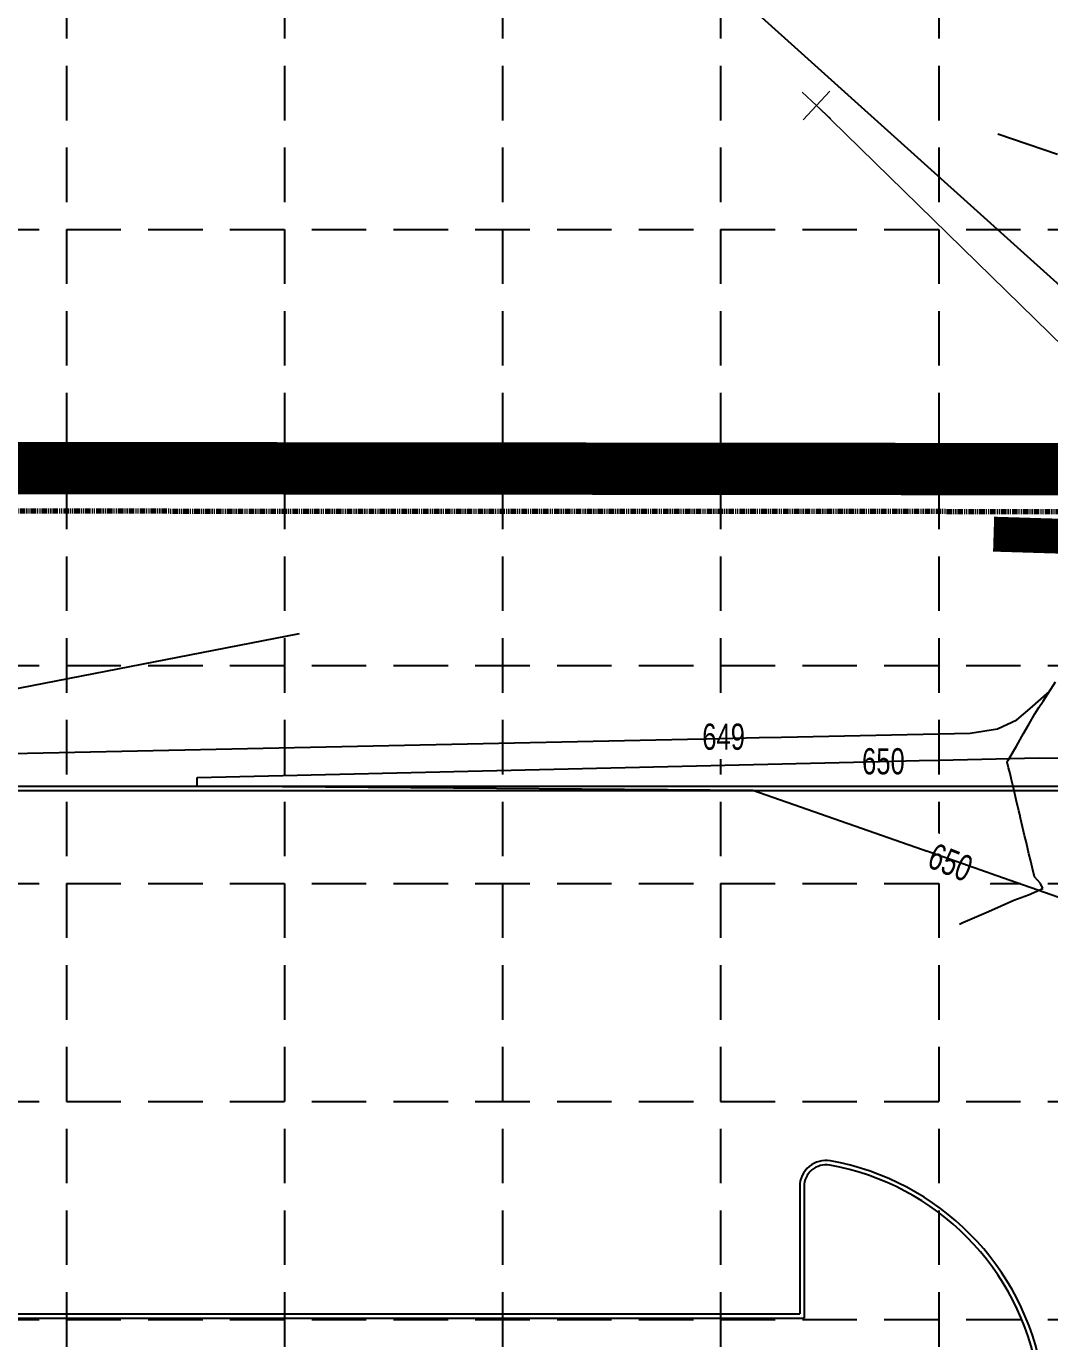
# Model space of a CAD drawing. Header units: feet. Extents: x 9897 to 20516, y 9531 to 20344.
# Drawn here: x 11268.2 to 11385.6, y 10154.4 to 10305.3 of the extents above; entities that cross this region are included whole.
import ezdxf

# ---------------------------------------------------------------- set-up
doc = ezdxf.new("R2010")
doc.units = ezdxf.units.FT
doc.header["$MEASUREMENT"] = 0
for name, pattern in [('DASHED2', [0.375, 0.25, -0.125]), ('HIDDEN', [0.375, 0.25, -0.125]), ('PHANTOM2', [1.25, 0.625, -0.125, 0.125, -0.125, 0.125, -0.125])]:
    doc.linetypes.add(name, pattern=pattern)
doc.layers.get('0').update_dxf_attribs({"lineweight": 18})
for name, color, linetype in [('A-SITE-CURB', 4, 'Continuous'), ('A-SITE-CURB-BACK', 200, 'Continuous'), ('GRID', 254, 'HIDDEN'), ('SILT FENCE', 200, 'Continuous')]:
    doc.layers.add(name, color=color, linetype=linetype)
for name, color, linetype, lineweight in [('BDY', 30, 'PHANTOM2', 70), ('BDY-ADJ', 6, 'Continuous', 25), ('FENCE', 43, 'Continuous', 20), ('LIMITS OF DISTURBANCE', 1, 'Continuous', 18), ('PC', 43, 'Continuous', 25), ('TEXT-ANNOT-CONTOUR-PROP', 9, 'Continuous', 20)]:
    doc.layers.add(name, color=color, linetype=linetype, lineweight=lineweight)
doc.styles.get("Standard").update_dxf_attribs({"font": 'ARIAL.TTF', "width": 0.7})

# ---------------------------------------------------------------- blocks, each defined once
blk = doc.blocks.new('X')
at = {"color": 0}
for p, q in [((-0.00294, -0.00294), (0.00294, 0.00294)), ((-0.00294, 0.00294), (0.00294, -0.00294))]:
    blk.add_line(p, q, dxfattribs=at)
blk.add_point((0, 0), dxfattribs=at)

msp = doc.modelspace()

# ---------------------------------------------------------------- linework, layer by layer
at = {"layer": 'A-SITE-CURB', "color": 7}
msp.add_line((11207.24, 10217.63), (11387.24, 10217.63), dxfattribs=at)
at = {"layer": 'A-SITE-CURB', "color": 7, "ltscale": 0.45}
for p in [(11356.9, 10172.2), (11203.9, 10157.63)]:
    msp.add_line(p, (11356.9, 10157.63), dxfattribs=at)
at = {"layer": 'A-SITE-CURB', "color": 7}
msp.add_arc((11359.9, 10172.2), 3, 79.8355, 180, dxfattribs=at)
at = {"layer": 'A-SITE-CURB', "color": 7, "ltscale": 0.45}
msp.add_arc((11355.14, 10145.63), 30, 9.5821, 79.8355, dxfattribs=at)
at = {"layer": 'A-SITE-CURB-BACK', "color": 7, "ltscale": 0.45}
for p, q in [((11206.74, 10218.13), (11387.74, 10218.13)), ((11357.4, 10172.2), (11357.4, 10157.13)), ((11203.4, 10157.13), (11357.4, 10157.13))]:
    msp.add_line(p, q, dxfattribs=at)
at = {"layer": 'A-SITE-CURB-BACK', "color": 7}
msp.add_arc((11359.9, 10172.2), 2.5, 79.8355, 180, dxfattribs=at)
at = {"layer": 'A-SITE-CURB-BACK', "color": 7, "ltscale": 0.45}
msp.add_arc((11355.14, 10145.63), 29.5, 9.5821, 79.8355, dxfattribs=at)
at = {"layer": 'BDY', "color": 7}
msp.add_line((9994.99, 10250.23), (11415.16, 10249.62), dxfattribs=at)
at = {"layer": 'BDY-ADJ', "color": 253}
msp.add_line((11280.74, 10370.99), (11415.42, 10249.65), dxfattribs=at)
at = {"layer": 'FENCE'}
msp.add_line((11398.57, 10257.29), (11358.81, 10296.18), dxfattribs=at)
at = {"layer": 'GRID', "color": 8, "linetype": 'HIDDEN', "ltscale": 25}
for p, q in [((11272.84, 10506.97), (11272.84, 9631.86)), ((11297.84, 10506.97), (11297.84, 9631.86)), ((11322.84, 10506.97), (11322.84, 9631.86)), ((11347.84, 10506.97), (11347.84, 9631.86)), ((11372.84, 10506.97), (11372.84, 9631.86)), ((9922.84, 10281.97), (11472.84, 10281.97)), ((9922.84, 10256.97), (11472.84, 10256.97)), ((9922.84, 10231.97), (11472.84, 10231.97)), ((9922.84, 10206.97), (11472.84, 10206.97)), ((9922.84, 10181.97), (11472.84, 10181.97)), ((9922.84, 10156.97), (11472.84, 10156.97))]:
    msp.add_line(p, q, dxfattribs=at)
at = {"layer": 'PC', "color": 47, "linetype": 'Continuous'}
for p, q in [((11386.45, 10290.55, 649), (11379.6, 10292.88, 649)), ((11384.82, 10227.89, 649), (11386.24, 10230.09, 649)), ((11384.32, 10227.16, 649), (11384.82, 10227.89, 649)), ((11383.21, 10225.29, 649), (11383.85, 10226.42, 649)), ((11383.85, 10226.42, 649), (11384.32, 10227.16, 649)), ((11382.57, 10224.17, 649), (11383.21, 10225.29, 649)), ((11381.75, 10222.72, 649), (11382.57, 10224.17, 649)), ((11380.92, 10221.28, 649), (11381.75, 10222.72, 649)), ((11380.7, 10220.89, 649), (11380.78, 10221.09, 649)), ((11380.82, 10220.23, 649), (11380.7, 10220.89, 649)), ((11380.78, 10221.09, 649), (11380.92, 10221.28, 649)), ((11381.01, 10219.59, 649), (11380.82, 10220.23, 649)), ((11381.18, 10218.84, 649), (11381.01, 10219.59, 649)), ((11381.36, 10218.08, 649), (11381.18, 10218.84, 649)), ((11381.4, 10217.94, 649), (11381.36, 10218.08, 649)), ((11381.43, 10217.79, 649), (11381.4, 10217.94, 649)), ((11381.73, 10216.54, 649), (11381.43, 10217.79, 649)), ((11382.02, 10215.28, 649), (11381.73, 10216.54, 649)), ((11382.12, 10214.86, 649), (11382.02, 10215.28, 649)), ((11382.22, 10214.44, 649), (11382.12, 10214.86, 649)), ((11382.45, 10213.46, 649), (11382.22, 10214.44, 649)), ((11382.68, 10212.47, 649), (11382.45, 10213.46, 649)), ((11382.85, 10211.78, 649), (11382.68, 10212.47, 649)), ((11383.01, 10211.09, 649), (11382.85, 10211.78, 649)), ((11383.18, 10210.38, 649), (11383.01, 10211.09, 649)), ((11383.35, 10209.66, 649), (11383.18, 10210.38, 649)), ((11383.57, 10208.7, 649), (11383.35, 10209.66, 649)), ((11383.8, 10207.73, 649), (11383.57, 10208.7, 649)), ((11384.51, 10206.97, 649), (11383.8, 10207.73, 649)), ((11384.76, 10206.4, 649), (11384.51, 10206.97, 649)), ((11381.45, 10205.05, 649), (11383.12, 10205.68, 649)), ((11383.12, 10205.68, 649), (11384.76, 10206.4, 649)), ((11375.62, 10202.49, 649), (11378.54, 10203.76, 649)), ((11375.21, 10202.31, 649), (11375.62, 10202.49, 649))]:
    msp.add_line(p, q, dxfattribs=at)
at = {"layer": 'PC', "color": 47}
for p, q in [((11258.82, 10227.7), (11299.57, 10235.63)), ((11383.33, 10227.02), (11385.53, 10228.99)), ((11381.78, 10225.73), (11383.33, 10227.02)), ((11376.44, 10224.21), (11379.57, 10224.7)), ((11379.57, 10224.7), (11381.78, 10225.73)), ((11384.33, 10221.38), (11388.04, 10221.33)), ((11287.81, 10218.13), (11287.81, 10219.13)), ((11351.52, 10217.63), (11287.81, 10218.13))]:
    msp.add_line(p, q, dxfattribs=at)
at = {"layer": 'SILT FENCE', "linetype": 'Continuous', "const_width": 4}
msp.add_lwpolyline([(11379.13, 10247.02), (11395.79, 10246.51), (11415.99, 10211.68), (11423.09, 10199.88), (11457.52, 9995.19), (11370.61, 9995.37), (11136.99, 9995.2)], dxfattribs=at)

# ---------------------------------------------------------------- block references
at = {"layer": 'FENCE', "xscale": 540.0000000000001, "yscale": 540, "zscale": 540, "rotation": 92.12920690953888}
msp.add_blockref('X', (11358.81, 10296.18, 1946.74), dxfattribs=at)

# ---------------------------------------------------------------- next in the draw order: wipeouts: each hides what was drawn before it
for points in [[(11345.14, 10221.25), (11353.3, 10221.25), (11353.3, 10226.35), (11345.14, 10226.35)], [(11363.46, 10218.43), (11371.61, 10218.43), (11371.61, 10223.53), (11363.46, 10223.53)], [(11370.42, 10208.17), (11377.98, 10205.11), (11379.89, 10209.84), (11372.33, 10212.9)]]:
    msp.add_wipeout(points).dxf.layer = 'TEXT-ANNOT-CONTOUR-PROP'

# ---------------------------------------------------------------- next in the draw order: linework, layer by layer
at = {"layer": 'LIMITS OF DISTURBANCE', "linetype": 'DASHED2', "ltscale": 80, "const_width": 6}
msp.add_lwpolyline([(11397.79, 10254.46), (10749.1, 10255.16), (9978.29, 10255.31), (9983.02, 10013.13, 0.38376), (10024.89, 9979), (10506.44, 9972.56), (11466.59, 9977.18), (11428.65, 10203.63)], format="xyb", close=True, dxfattribs=at)
at = {"layer": 'PC', "color": 47}
for p, q in [((11245.57, 10221.42), (11376.44, 10224.21)), ((11287.81, 10219.13), (11384.33, 10221.38)), ((11387.24, 10205.13), (11351.52, 10217.63))]:
    msp.add_line(p, q, dxfattribs=at)
at = {"layer": 'PC', "color": 47, "linetype": 'Continuous'}
msp.add_line((11378.54, 10203.76, 649), (11381.45, 10205.05, 649), dxfattribs=at)

# ---------------------------------------------------------------- next in the draw order: texts
at = {"layer": 'PC', "color": 47, "linetype": 'DASHED2', "width": 0.7}
for s, p in [('649', (11345.73, 10222.3)), ('650', (11364.05, 10219.48))]:
    msp.add_text(s, height=3, dxfattribs=at).set_placement(p)
msp.add_text('650', height=3, rotation=338.0361, dxfattribs=at).set_placement((11371.36, 10208.92))

doc.saveas('drawing.dxf')
